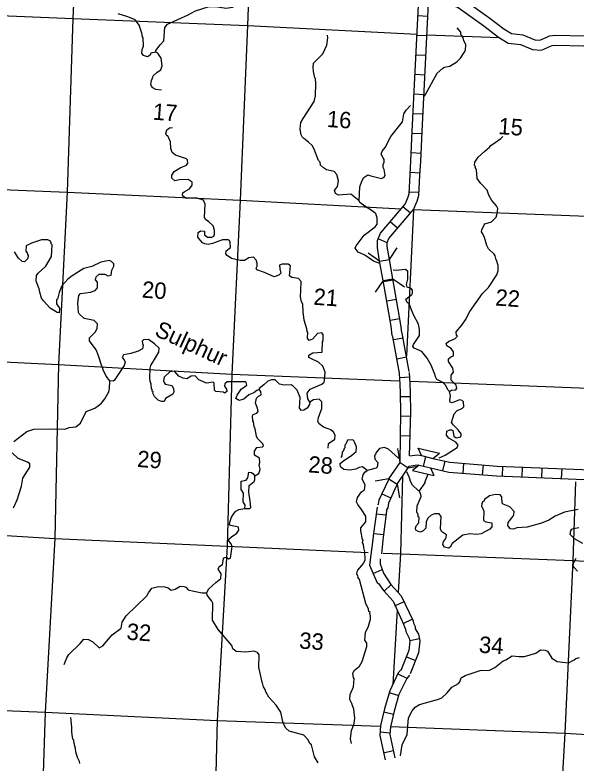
# Model space of a CAD drawing. Extents: x -2721949 to 2144400, y 208501 to 16582360.
# Drawn here: x 711630 to 728740, y 16472173 to 16494977 of the extents above; entities that cross this region are included whole.
import ezdxf

# ---------------------------------------------------------------- set-up
doc = ezdxf.new("R2010")
doc.units = 0
for name, color, linetype in [('L10', 7, 'Continuous'), ('L13', 7, 'Continuous'), ('L14', 7, 'Continuous'), ('L18', 7, 'Continuous'), ('L3', 7, 'Continuous'), ('L4', 7, 'Continuous'), ('L8', 7, 'Continuous')]:
    doc.layers.add(name, color=color, linetype=linetype)

msp = doc.modelspace()

# ---------------------------------------------------------------- linework, layer by layer
at = {"layer": 'L10'}
for points in [[(724250, 16495633), (724501, 16495632), (725024, 16495578), (725285, 16495483), (726112, 16494880), (726541, 16494556), (726773, 16494414), (727114, 16494373), (727488, 16494220), (727637, 16494210), (727845, 16494303)], [(724237, 16495333), (724479, 16495332), (724953, 16495281), (725148, 16495209), (725928, 16494642), (726372, 16494301), (726669, 16494120), (727042, 16494077), (727416, 16493924), (727682, 16493905), (727959, 16494027)], [(727845, 16494303), (727931, 16494339), (728109, 16494360), (729002, 16494337), (729413, 16494232)], [(727959, 16494027), (728011, 16494049), (728120, 16494058), (728964, 16494039), (729342, 16493936)]]:
    msp.add_lwpolyline(points, dxfattribs=at)
at = {"layer": 'L13'}
for p, q in [((724190, 16494374), (726396, 16494286)), ((723780, 16489036), (723565, 16484591)), ((723285, 16476831), (723154, 16474563))]:
    msp.add_line(p, q, dxfattribs=at)
for points in [[(713824, 16504962), (713642, 16500104), (713399, 16494874), (713219, 16489573), (712958, 16484319), (712845, 16479021), (712555, 16473719), (712376, 16468435), (712064, 16463168), (711914, 16458035)], [(719183, 16505015), (718916, 16499900), (718723, 16494658), (718499, 16489327), (718243, 16484031), (718100, 16478785), (717793, 16473468), (717668, 16468238), (717403, 16462926), (717192, 16457677), (716948, 16452539)], [(691200, 16495743), (692376, 16495675), (697611, 16495516), (702927, 16495301), (708234, 16495087), (713399, 16494874), (718723, 16494658), (723890, 16494387)], [(700286, 16490123), (702691, 16490037), (707995, 16489789), (713219, 16489573), (718499, 16489327), (723407, 16489067)], [(723784, 16489047), (729084, 16488841), (734325, 16488632), (739405, 16488408)], [(705297, 16484673), (707738, 16484577), (712958, 16484319), (718243, 16484031), (723342, 16483823)], [(723693, 16483814), (728842, 16483611), (734163, 16483354)], [(723449, 16480917), (723385, 16478561), (723316, 16477372)], [(728727, 16480741), (728638, 16478345), (728402, 16473081), (728095, 16467764), (727948, 16462469), (727771, 16457217), (727525, 16452172)], [(689276, 16480047), (691738, 16479945), (696970, 16479745), (702243, 16479516), (707562, 16479343), (712845, 16479021), (718100, 16478785), (722405, 16478593)], [(722855, 16478569), (723406, 16478546), (728638, 16478345), (734638, 16478034)], [(691576, 16474676), (696749, 16474455), (702045, 16474199), (707323, 16473937), (712555, 16473719), (717793, 16473468), (722773, 16473296)], [(723078, 16473287), (728402, 16473081), (733744, 16472764)]]:
    msp.add_lwpolyline(points, dxfattribs=at)
at = {"layer": 'L18'}
for p, q in [((722751, 16487473), (722400, 16487715)), ((723047, 16487527), (723290, 16487877)), ((722751, 16487473), (723047, 16487527)), ((722859, 16486879), (722751, 16487473)), ((723155, 16486933), (723047, 16487527)), ((722859, 16486879), (722616, 16486528)), ((722859, 16486879), (723155, 16486933)), ((723155, 16486933), (723506, 16486690)), ((723922, 16481773), (724572, 16481617)), ((724023, 16481548), (723922, 16481773)), ((723372, 16481335), (723302, 16481759)), ((724023, 16481548), (724376, 16481455)), ((724376, 16481455), (724572, 16481617)), ((723035, 16480841), (723372, 16481335)), ((723372, 16481335), (723619, 16481167)), ((723282, 16480672), (723619, 16481167)), ((723619, 16481167), (723915, 16481221)), ((723952, 16481252), (723756, 16481090)), ((723756, 16481090), (724406, 16480934)), ((723952, 16481252), (724306, 16481168)), ((724306, 16481168), (724406, 16480934)), ((723035, 16480841), (722619, 16480762)), ((723035, 16480841), (723282, 16480672)), ((723282, 16480672), (723361, 16480256))]:
    msp.add_line(p, q, dxfattribs=at)
at = {"layer": 'L3'}
for points in [[(715928, 16493847), (715931, 16493897), (716061, 16494063), (716170, 16494189), (716199, 16494597), (716282, 16494700), (716913, 16494981), (717132, 16495108), (717551, 16495237), (717743, 16495231), (718074, 16495182), (718260, 16495211), (718451, 16495306), (718638, 16495451), (719009, 16495726), (719451, 16495702), (719766, 16495671), (720087, 16495707), (720229, 16495697), (720418, 16495658), (720565, 16495606)], [(715928, 16493847), (715774, 16493808), (715753, 16493751), (715674, 16493698), (715552, 16493740), (715498, 16493811), (715507, 16493927), (715547, 16494025), (715541, 16494285), (715518, 16494312), (715500, 16494422), (715438, 16494602), (715432, 16494636), (715426, 16494661), (715295, 16494830), (715076, 16494921), (714773, 16495010)], [(724116, 16492505), (724155, 16492577), (724510, 16493204), (724680, 16493351), (724724, 16493390), (724894, 16493419), (725104, 16493547), (725213, 16493664), (725333, 16493831), (725372, 16493904), (725376, 16494071), (725318, 16494201), (725312, 16494235), (725262, 16494347), (725222, 16494383), (725227, 16494450), (725120, 16494583)], [(722129, 16489308), (721876, 16489511), (721497, 16489479), (721401, 16489536), (721373, 16489622), (721466, 16489749), (721495, 16489923), (721443, 16490119), (721365, 16490209), (721126, 16490259), (721038, 16490316), (720952, 16490397), (720942, 16490490), (720887, 16490536), (720753, 16490889), (720694, 16490993), (720584, 16491102), (720442, 16491212), (720386, 16491258), (720358, 16491327), (720328, 16491497), (720351, 16491704), (720418, 16491817), (720757, 16492336), (720794, 16492509), (720805, 16492885), (720791, 16493045), (720776, 16493063), (720739, 16493250), (720723, 16493376), (720732, 16493510), (721020, 16493790), (721140, 16494058), (721173, 16494281), (721162, 16494366)], [(716095, 16492688), (715930, 16492709), (715833, 16492757), (715794, 16492802), (715773, 16492854), (715798, 16492978), (715839, 16493083), (715842, 16493117), (715967, 16493233), (716082, 16493309), (716115, 16493423), (716090, 16493660), (715984, 16493809), (715928, 16493847)], [(722129, 16489308), (722143, 16489734), (722206, 16489914), (722272, 16490018), (722387, 16490102), (722486, 16490078), (722806, 16489988), (722892, 16490032), (722922, 16490088), (722884, 16490267), (722855, 16490327), (722862, 16490419), (722892, 16490492), (722890, 16490576), (722859, 16490620), (722801, 16490733), (722824, 16490823), (722916, 16490942), (723091, 16491273), (723449, 16491716), (723492, 16491964), (723558, 16492076), (723694, 16492217)], [(717214, 16488348), (717284, 16488393), (717409, 16488384), (717410, 16488275), (717497, 16488202), (717631, 16488201), (717692, 16488238), (717713, 16488295), (717713, 16488421), (717672, 16488549), (717547, 16488667), (717443, 16488742), (717407, 16488811), (717435, 16489211), (717377, 16489332), (717222, 16489385), (717123, 16489401), (716862, 16489378), (716766, 16489443), (716735, 16489479), (716749, 16489553), (716793, 16489583), (716950, 16489673), (717033, 16489784), (717032, 16489884), (716912, 16489960), (716644, 16489954), (716507, 16489922), (716413, 16490004), (716419, 16490096), (716486, 16490208), (716670, 16490320), (716860, 16490399), (716897, 16490455), (716888, 16490556), (716857, 16490591), (716521, 16490699), (716427, 16490781), (716386, 16490910), (716375, 16491112), (716288, 16491294), (716263, 16491295), (716235, 16491364), (716259, 16491471), (716347, 16491532), (716432, 16491551)], [(724883, 16483495), (724944, 16483540), (725071, 16483548), (725107, 16483596), (725089, 16483689), (724933, 16483842), (724935, 16483993), (725001, 16484089), (724984, 16484207), (724849, 16484418), (724854, 16484493), (724925, 16484554), (725003, 16484582), (725003, 16484708), (724927, 16484805), (724799, 16484890), (724779, 16484958), (724860, 16485036), (725040, 16485107), (725121, 16485185), (725098, 16485211), (725089, 16485321), (725254, 16485518), (725367, 16485686), (725502, 16485936), (725884, 16486486), (726074, 16486673), (726327, 16487056), (726361, 16487179), (726364, 16487338), (726317, 16487501), (726301, 16487510), (726269, 16487638), (726247, 16487690), (726067, 16487853), (726015, 16487949), (725949, 16488197), (725898, 16488301), (725853, 16488371), (725865, 16488429), (725943, 16488582), (725962, 16488614), (726167, 16488675), (726257, 16488760), (726303, 16488816), (726336, 16488922), (726356, 16489080), (726311, 16489158), (726172, 16489319), (726083, 16489484), (726028, 16489639), (725833, 16489837), (725727, 16489995), (725704, 16490256), (725659, 16490326), (725669, 16490359), (725646, 16490386), (725654, 16490494), (725757, 16490646), (725954, 16490824), (726105, 16490947), (726142, 16490995), (726275, 16491094), (726442, 16491207), (726505, 16491270)], [(722753, 16487397), (722566, 16487469), (722303, 16487655), (722100, 16487745), (722009, 16487869), (722031, 16487943), (722280, 16488268), (722616, 16488520), (722672, 16488600), (722678, 16488792), (722636, 16488912), (722549, 16488985), (722301, 16489145), (722143, 16489265), (722129, 16489308)], [(720625, 16483173), (720557, 16483279), (720544, 16483447), (720600, 16483527), (720628, 16483566), (720991, 16483724), (721062, 16483786), (721074, 16483836), (721092, 16484085), (721021, 16484266), (720888, 16484393), (720653, 16484502), (720589, 16484540), (720594, 16484607), (720716, 16484673), (720994, 16484695), (721008, 16485012), (721027, 16485044), (721033, 16485236), (720986, 16485290), (720859, 16485265), (720704, 16485092), (720601, 16485058), (720556, 16485128), (720560, 16485304), (720545, 16485321), (720535, 16485414), (720445, 16485672), (720421, 16485925), (720413, 16486159), (720368, 16486230), (720337, 16486383), (720352, 16486591), (720362, 16486849), (720276, 16486939), (720070, 16486979), (720006, 16487026), (720029, 16487334), (719965, 16487380), (719781, 16487385), (719695, 16487349), (719704, 16487240), (719736, 16487104), (719673, 16487041), (719535, 16486993), (719236, 16487131), (719007, 16487206), (718985, 16487258), (719015, 16487323), (719013, 16487415), (719007, 16487441), (718994, 16487492), (718901, 16487591), (718766, 16487575), (718626, 16487493), (718500, 16487494), (718237, 16487555), (718101, 16487640), (718063, 16487693), (718069, 16487784), (718202, 16487892), (718189, 16488052), (718168, 16488104), (718127, 16488123), (717960, 16488127), (717658, 16488006), (717523, 16487983), (717423, 16487998), (717350, 16488029), (717250, 16488153), (717204, 16488206), (717214, 16488348)], [(714520, 16483822), (714413, 16483963), (714312, 16484180), (714322, 16484213), (714276, 16484266), (714173, 16484583), (714103, 16484764), (713905, 16485046), (713904, 16485138), (714075, 16485310), (714133, 16485415), (714143, 16485564), (714042, 16485664), (713737, 16485728), (713588, 16485864), (713566, 16485907), (713544, 16486193), (713578, 16486425), (713632, 16486488), (713936, 16486525), (714074, 16486582), (714147, 16486661), (714151, 16486828), (714089, 16486907), (714104, 16486998), (714194, 16487076), (714369, 16487071), (714458, 16487023), (714559, 16487041), (714587, 16487198), (714646, 16487319), (714643, 16487395), (714573, 16487458), (714500, 16487497), (714253, 16487440), (713976, 16487309), (713729, 16487251), (713370, 16487026), (713246, 16486926), (713055, 16486722), (712974, 16486519), (712925, 16486313), (712898, 16486290), (712898, 16486173), (712989, 16486041), (712979, 16485899), (712913, 16485912), (712704, 16486036), (712503, 16486260), (712442, 16486348), (712388, 16486528), (712371, 16486629), (712278, 16486862), (712291, 16487037), (712338, 16487109), (712571, 16487318), (712743, 16487615), (712760, 16487974), (712737, 16488001), (712739, 16488034), (712709, 16488078), (712629, 16488126), (712436, 16488123), (712136, 16488019), (711971, 16487939), (711959, 16487772), (711998, 16487727), (712011, 16487676), (712034, 16487649), (712027, 16487558), (711919, 16487448), (711853, 16487462), (711743, 16487562), (711615, 16487755)], [(724883, 16483495), (724844, 16483539), (724763, 16483696), (724676, 16483769), (724491, 16483866), (724455, 16483944), (724442, 16483995), (724321, 16484297), (724203, 16484514), (724042, 16484718), (723806, 16484819), (723760, 16484873), (723781, 16484930), (723968, 16485201), (723964, 16485385), (723934, 16485555), (723779, 16485834), (723744, 16485937), (723652, 16486169), (723588, 16486207), (723554, 16486310), (723732, 16486456), (723751, 16486497), (723758, 16486588), (723711, 16486642), (723589, 16486684), (723569, 16486761), (723606, 16486926), (723615, 16487168), (723527, 16487216), (723257, 16487185), (723166, 16487200)], [(719079, 16483561), (719002, 16483533), (718913, 16483455), (718766, 16483399), (718606, 16483268), (718469, 16483228), (718365, 16483286), (718406, 16483391), (718527, 16483567), (718703, 16483688), (718684, 16483773), (718661, 16483792), (718100, 16483790), (718029, 16483737), (718024, 16483662), (718076, 16483574), (718096, 16483497), (718025, 16483452), (717985, 16483480), (717752, 16483497), (717714, 16483542), (717704, 16483752), (717673, 16483787), (717469, 16483752), (717234, 16483852), (717126, 16483977), (717000, 16483970), (716868, 16483887), (716761, 16483903), (716632, 16483971), (716492, 16484123), (716356, 16484100), (716177, 16483937), (716161, 16483829), (716182, 16483769), (716212, 16483725), (716418, 16483677), (716462, 16483590), (716479, 16483480), (716441, 16483416), (716222, 16483281), (716182, 16483192), (716099, 16483198), (715993, 16483239), (715884, 16483347), (715833, 16483451), (715843, 16483484), (715812, 16483511), (715815, 16483561), (715792, 16483580), (715785, 16483722), (715749, 16483809), (715740, 16483910), (715753, 16484210), (715776, 16484292), (715947, 16484573), (716014, 16484693), (716023, 16484818), (715882, 16484954), (715699, 16485084), (715547, 16485070), (715511, 16485031), (715515, 16484964), (715544, 16484911), (715519, 16484796), (715389, 16484730), (715167, 16484662), (714937, 16484612), (714908, 16484555), (714898, 16484531), (714959, 16484460), (714988, 16484391), (714964, 16484292), (714655, 16483837), (714620, 16483814), (714520, 16483822)], [(711592, 16481974), (711991, 16482280), (712205, 16482348), (712700, 16482363), (713150, 16482347), (713288, 16482404), (713491, 16482423), (713633, 16482538), (713800, 16482886), (714067, 16482992), (714174, 16483077), (714271, 16483145), (714372, 16483272), (714496, 16483489), (714512, 16483588), (714520, 16483822)], [(720625, 16483173), (720612, 16483107), (720537, 16482995), (720440, 16482927), (720372, 16482924), (720311, 16482995), (720326, 16483320), (720241, 16483536), (720116, 16483662), (720052, 16483700), (719842, 16483690), (719694, 16483726), (719561, 16483852), (719452, 16483852), (719340, 16483810), (719223, 16483701), (719082, 16483594), (719079, 16483561)], [(718940, 16480926), (719071, 16481000), (719105, 16481123), (719081, 16481259), (719095, 16481333), (719088, 16481468), (718935, 16481554), (718936, 16481680), (719011, 16481791), (719179, 16481813), (719207, 16481844), (719194, 16481904), (719022, 16482067), (718993, 16482136), (718951, 16482356), (718923, 16482434), (718908, 16482577), (718885, 16482604), (718871, 16482755), (718899, 16482795), (719002, 16482838), (719048, 16482893), (719030, 16482995), (718965, 16483142), (718993, 16483299), (719056, 16483353), (719134, 16483398), (719125, 16483499), (719079, 16483561)], [(724562, 16481476), (724752, 16481562), (725111, 16481788), (725142, 16481861), (725073, 16481958), (724864, 16482073), (724787, 16482171), (724804, 16482287), (724891, 16482331), (724941, 16482335), (724981, 16482307), (725011, 16482138), (725082, 16482083), (725227, 16482114), (725239, 16482163), (725242, 16482205), (725150, 16482329), (725002, 16482473), (724940, 16482553), (725027, 16482823), (725100, 16482910), (725273, 16482989), (725318, 16483036), (725304, 16483188), (725265, 16483224), (725191, 16483246), (724967, 16483154), (724901, 16483175), (724888, 16483226), (724907, 16483367), (724883, 16483495)], [(721177, 16481769), (721195, 16481910), (721389, 16482047), (721397, 16482164), (721346, 16482259), (721259, 16482333), (721039, 16482415), (720903, 16482509), (720867, 16482587), (720884, 16482711), (720987, 16482980), (720993, 16483180), (720907, 16483262), (720738, 16483240), (720625, 16483173)], [(722366, 16481090), (722224, 16481200), (722122, 16481182), (722026, 16481131), (721840, 16481102), (721657, 16481124), (721554, 16481207), (721545, 16481308), (721660, 16481400), (721897, 16481550), (722039, 16481665), (722041, 16481808), (721978, 16481980), (721931, 16482025), (721772, 16482019), (721721, 16481889), (721694, 16481866), (721688, 16481783), (721670, 16481759), (721638, 16481669), (721611, 16481646), (721595, 16481538), (721566, 16481482)], [(723322, 16481464), (723024, 16481737), (722894, 16481788), (722749, 16481757), (722639, 16481631), (722627, 16481573), (722592, 16481550), (722600, 16481433), (722693, 16481334), (722675, 16481193), (722648, 16481161), (722366, 16481090)], [(711589, 16479957), (711698, 16480192), (711829, 16480609), (711872, 16480857), (712088, 16481193), (712079, 16481294), (712016, 16481349), (711730, 16481453), (711550, 16481625)], [(721893, 16472771), (721861, 16472908), (721896, 16473164), (721929, 16473271), (721970, 16473377), (721999, 16473542), (721960, 16473813), (721911, 16473942), (721912, 16473967), (721839, 16474114), (721850, 16474264), (721958, 16474491), (721976, 16474740), (721953, 16474767), (721930, 16474911), (721987, 16475007), (722138, 16475122), (722223, 16475267), (722365, 16475725), (722364, 16475826), (722304, 16475922), (722320, 16476147), (722410, 16476341), (722476, 16476562), (722475, 16476671), (722453, 16476706), (722457, 16476765), (722425, 16476792), (722414, 16476868), (722334, 16477033), (722136, 16477767), (722090, 16477837), (722092, 16477862), (722055, 16477932), (722061, 16478015), (722089, 16478055), (722263, 16478260), (722312, 16478365), (722297, 16478609), (722264, 16478737), (722263, 16478846), (722233, 16478890), (722247, 16478972), (722232, 16478990), (722176, 16479254), (722182, 16479345), (722329, 16479527), (722325, 16479703), (722197, 16479905), (722083, 16480055), (722046, 16480133), (722073, 16480265), (722194, 16480441), (722290, 16480501), (722310, 16480658), (722222, 16480824), (722248, 16480956), (722304, 16481035), (722366, 16481090)], [(718526, 16480763), (718679, 16480794), (718735, 16480865), (718764, 16481039), (718839, 16481034), (718886, 16480997), (718940, 16480926)], [(718643, 16479935), (718793, 16479932), (718820, 16479964), (718801, 16480158), (718762, 16480428), (718768, 16480629), (718927, 16480751), (718948, 16480808), (718940, 16480926)], [(723970, 16480472), (723921, 16480484), (723757, 16480646), (723690, 16480760), (723664, 16480871), (723577, 16481053)], [(723970, 16480472), (724138, 16480711), (724141, 16480753), (724223, 16480956), (724224, 16480973)], [(718643, 16479935), (718650, 16480035), (718590, 16480139), (718601, 16480398), (718525, 16480512), (718526, 16480763)], [(726665, 16479416), (726671, 16479508), (726819, 16479698), (726847, 16479738), (726854, 16479838), (726722, 16479981), (726519, 16480063), (726487, 16480090), (726476, 16480283), (726422, 16480346), (726280, 16480356), (726102, 16480319), (725951, 16480204), (725913, 16480140), (725888, 16480133), (725867, 16480076), (725861, 16479993), (725876, 16479975), (725926, 16479846), (725914, 16479571), (725986, 16479524), (726176, 16479493), (726168, 16479377), (726113, 16479305), (725843, 16479157), (725716, 16479141), (725499, 16479157), (725288, 16479122), (724960, 16478869), (724902, 16478756), (724849, 16478718), (724725, 16478752), (724681, 16478831), (724696, 16478922), (724751, 16478985), (724780, 16479050), (724786, 16479125), (724635, 16479236), (724607, 16479313), (724625, 16479688), (724564, 16479768), (724422, 16479770), (724327, 16479727), (724220, 16479642), (724170, 16479529), (724156, 16479329), (724083, 16479250), (723997, 16479215), (723923, 16479228), (723859, 16479267), (723847, 16479334), (723868, 16479400), (723942, 16479495), (723953, 16479653), (723930, 16479680), (723927, 16479747), (723890, 16479825), (723895, 16480009), (724016, 16480293), (723998, 16480395), (723968, 16480439), (723970, 16480472)], [(717486, 16477357), (717536, 16477470), (717752, 16477672), (717911, 16477795), (717922, 16477945), (717823, 16478086), (717844, 16478134), (717880, 16478174), (717959, 16478226), (717988, 16478400), (718016, 16478440), (718075, 16478444), (718147, 16478397), (718207, 16478418), (718258, 16478774), (718222, 16478852), (718146, 16478958), (718166, 16479007), (718229, 16479069), (718396, 16479183), (718461, 16479270), (718451, 16479363), (718410, 16479374), (718203, 16479414), (718173, 16479450), (718188, 16479549), (718238, 16479663), (718314, 16479791), (718361, 16479855), (718456, 16479898), (718643, 16479935)], [(728808, 16479898), (728393, 16479819), (728108, 16479697), (727907, 16479578), (727691, 16479485), (727246, 16479358), (726936, 16479346), (726832, 16479304), (726741, 16479310), (726679, 16479382), (726665, 16479416)], [(728952, 16478867), (728694, 16479011), (728561, 16479137), (728578, 16479253), (728615, 16479301), (728658, 16479323), (728828, 16479353)], [(728782, 16478025), (728689, 16478124), (728651, 16478177), (728666, 16478268), (728744, 16478421)], [(713128, 16475176), (713210, 16475380), (713268, 16475484), (713618, 16475819), (713727, 16475945), (713869, 16475935), (714006, 16475866), (714194, 16475685), (714307, 16475744), (714599, 16476083), (714874, 16476289), (714903, 16476463), (715026, 16476663), (715656, 16477271), (715704, 16477359), (715806, 16477503), (716003, 16477555), (716203, 16477549), (716301, 16477509), (716396, 16477443), (716515, 16477468), (716665, 16477566), (716781, 16477558), (716838, 16477529), (716916, 16477456), (717080, 16477411), (717344, 16477358), (717486, 16477357)], [(720880, 16472175), (720767, 16472359), (720668, 16472726), (720628, 16472754), (720563, 16472892), (720438, 16473018), (719995, 16473142), (719893, 16473233), (719804, 16473390), (719735, 16473722), (719592, 16473941), (719367, 16474183), (719278, 16474340), (719258, 16474417), (719205, 16474496), (719180, 16474615), (719173, 16474632), (719115, 16474871), (719072, 16475083), (719074, 16475468), (719022, 16475547), (718923, 16475579), (718662, 16475556), (718379, 16475568), (718276, 16475659), (718241, 16475754), (717825, 16476244), (717652, 16476524), (717665, 16477042), (717636, 16477111), (717490, 16477289), (717486, 16477357)], [(723389, 16472396), (723438, 16472727), (723587, 16473043), (723631, 16473550), (723739, 16473768), (723839, 16473878), (723971, 16473961), (724517, 16474106), (724646, 16474163), (724808, 16474311), (724954, 16474484), (725154, 16474595), (725192, 16474651), (725234, 16474774), (725356, 16474840), (725819, 16474991), (726105, 16475004), (726261, 16475085), (726518, 16475284), (726596, 16475320), (726797, 16475440), (727005, 16475416), (727172, 16475421), (727514, 16475522), (727655, 16475621), (727797, 16475611), (727870, 16475580), (727997, 16475370), (728165, 16475266), (728506, 16475225), (728680, 16475321), (728733, 16475359), (728844, 16475393)], [(713606, 16472162), (713602, 16472221), (713535, 16472343), (713489, 16472514), (713480, 16472615), (713432, 16472769), (713423, 16472870), (713399, 16472897), (713365, 16473117), (713367, 16473268), (713338, 16473563)]]:
    msp.add_lwpolyline(points, dxfattribs=at)
at = {"layer": 'L8'}
for p, q in [((723747, 16491436), (723944, 16495491)), ((724047, 16491422), (724237, 16495333)), ((724217, 16494935), (723918, 16494949)), ((724188, 16494338), (723889, 16494352)), ((724159, 16493741), (723860, 16493755)), ((724130, 16493144), (723831, 16493158)), ((724101, 16492547), (723803, 16492561)), ((724072, 16491950), (723774, 16491964)), ((724044, 16491354), (723745, 16491367)), ((724017, 16490757), (723719, 16490770)), ((723981, 16490156), (723683, 16490177)), ((723952, 16489563), (723654, 16489577)), ((723687, 16488933), (723459, 16489127)), ((723300, 16488478), (723073, 16488671)), ((722981, 16488035), (722705, 16488150)), ((723162, 16486891), (722867, 16486840)), ((723264, 16486302), (722970, 16486251)), ((723366, 16485713), (723072, 16485662)), ((723464, 16485128), (723170, 16485073)), ((723574, 16484541), (723280, 16484486)), ((723379, 16483725), (723360, 16484052)), ((723679, 16483741), (723661, 16484075)), ((723668, 16483932), (723369, 16483916)), ((723391, 16483434), (723379, 16483728)), ((723691, 16483446), (723679, 16483740)), ((723692, 16483339), (723393, 16483334)), ((723696, 16482735), (723397, 16482743)), ((723679, 16482138), (723380, 16482146)), ((724091, 16481216), (724155, 16481513)), ((724676, 16481082), (724748, 16481379)), ((723619, 16481167), (723649, 16481225)), ((725298, 16481004), (725320, 16481304)), ((725889, 16480962), (725919, 16481261)), ((726497, 16480918), (726510, 16481218)), ((727098, 16480891), (727111, 16481192)), ((727698, 16480865), (727712, 16481165)), ((728300, 16480847), (728313, 16481147)), ((722818, 16480379), (723094, 16480259)), ((722648, 16479772), (722947, 16479734)), ((722572, 16479175), (722862, 16479137)), ((722551, 16477955), (722827, 16478069)), ((722880, 16477404), (723104, 16477614)), ((723217, 16476969), (723494, 16477100)), ((723470, 16476424), (723739, 16476555)), ((723668, 16475908), (723965, 16475970)), ((723565, 16475413), (723842, 16475301)), ((723301, 16474888), (723577, 16474759)), ((723043, 16474321), (723330, 16474233)), ((722875, 16473730), (723171, 16473658)), ((722764, 16473119), (723064, 16473097)), ((722869, 16472483), (723167, 16472554))]:
    msp.add_line(p, q, dxfattribs=at)
for points in [[(723677, 16490109), (723707, 16490525), (723747, 16491435)], [(723977, 16490096), (724007, 16490512), (724047, 16491422)], [(722751, 16487473), (722683, 16487892), (722684, 16488102), (722775, 16488322), (723527, 16489208), (723613, 16489404), (723650, 16489523), (723677, 16490109)], [(723047, 16487527), (722983, 16487916), (722984, 16488042), (723035, 16488163), (723784, 16489047), (723895, 16489298), (723949, 16489470), (723977, 16490096)], [(723360, 16484055), (723151, 16485168), (723130, 16485205), (723100, 16485493), (722859, 16486882)], [(723655, 16484110), (723438, 16485272), (723423, 16485298), (723398, 16485535), (723155, 16486933)], [(723372, 16481335), (723400, 16482878), (723391, 16483441)], [(723663, 16481540), (723700, 16482877), (723691, 16483446)], [(723671, 16481540), (723899, 16481565), (724023, 16481548)], [(724376, 16481455), (724896, 16481343), (726335, 16481222), (729973, 16481078)], [(723649, 16481225), (723894, 16481264), (723952, 16481252)], [(724306, 16481168), (724857, 16481044), (726313, 16480923), (729968, 16480777)], [(723034, 16480832), (723006, 16480784), (722728, 16480185), (722711, 16480060), (722693, 16480037)], [(723281, 16480655), (723263, 16480632), (723023, 16480097), (723005, 16479956), (722948, 16479868)], [(722671, 16479971), (722558, 16479101), (722556, 16479067)], [(722970, 16479933), (722857, 16479062), (722811, 16478547)], [(722556, 16479067), (722444, 16478205), (722673, 16477670), (722713, 16477650), (722865, 16477430), (723160, 16477107), (723478, 16476407), (723505, 16476321), (723542, 16476251), (723545, 16476184), (723656, 16475984), (723675, 16475890), (723637, 16475600), (723401, 16474998)], [(722767, 16478399), (722764, 16478241), (722870, 16477965), (723096, 16477614), (723406, 16477274), (723769, 16476503), (723781, 16476435), (723832, 16476331), (723836, 16476264), (723932, 16476098), (723977, 16475902), (723933, 16475529), (723678, 16474894)], [(723421, 16475038), (723320, 16474920), (723063, 16474369), (722899, 16473829), (722778, 16473319), (722756, 16473010), (722921, 16472271)], [(723659, 16474854), (723576, 16474751), (723340, 16474266), (723195, 16473757), (723077, 16473280), (723060, 16473039), (723210, 16472333)]]:
    msp.add_lwpolyline(points, dxfattribs=at)

# ---------------------------------------------------------------- texts
at = {"layer": 'L14'}
for s, p in [('17', (715822, 16491787)), ('16', (721129, 16491565)), ('15', (726360, 16491347)), ('20', (715490, 16486363)), ('21', (720722, 16486146)), ('22', (726269, 16486123)), ('29', (715345, 16481201)), ('28', (720563, 16481035)), ('32', (715024, 16475935)), ('33', (720286, 16475665)), ('34', (725767, 16475539))]:
    msp.add_text(s, height=500.8, rotation=355.8844, dxfattribs=at).set_placement(p)
at = {"layer": 'L4'}
msp.add_text('Sulphur', height=500.8, rotation=335.3584, dxfattribs=at).set_placement((715859, 16485215))

doc.saveas('drawing.dxf')
